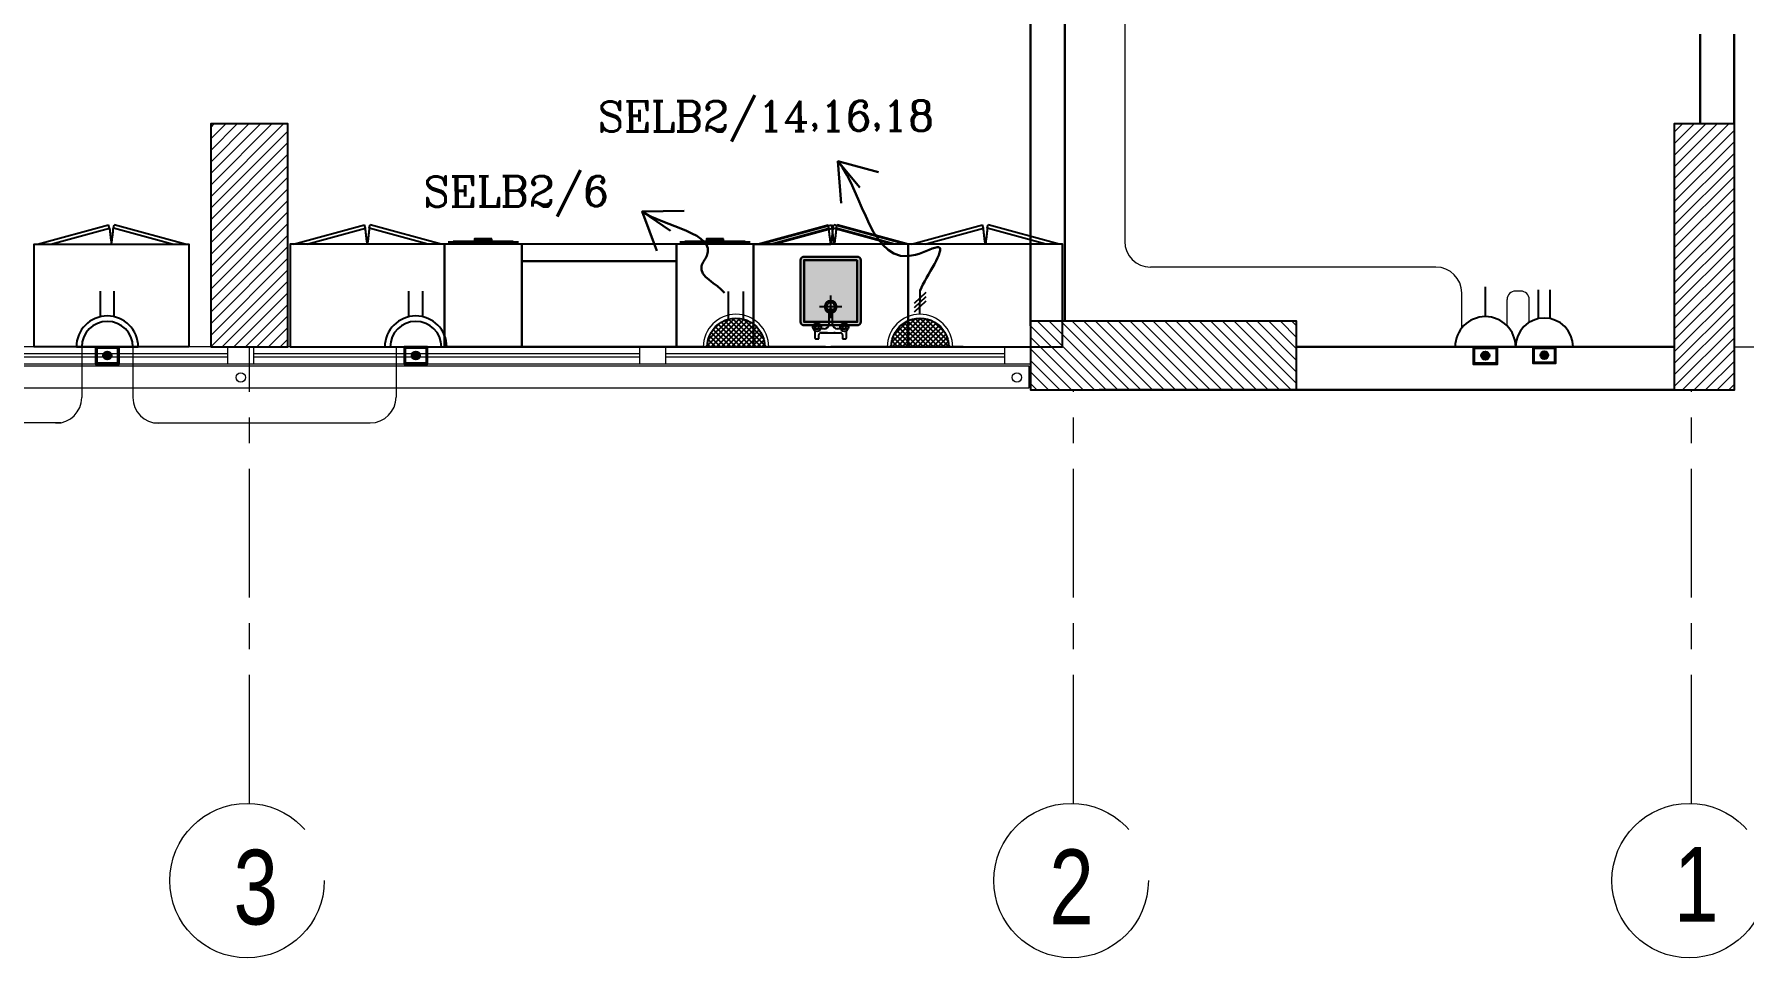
# Model space of a CAD drawing. Extents: x 1315 to 1416, y 473 to 837.
# Drawn here: x 1372.43 to 1382.39, y 704.2 to 709.59 of the extents above; entities that cross this region are included whole.
import ezdxf

# ---------------------------------------------------------------- set-up
doc = ezdxf.new("R2010")
doc.units = 0
doc.header["$MEASUREMENT"] = 0
for name, pattern in [('ACAD_ISO02W100', [15, 12, -3]), ('CENTERX2', [4, 2.5, -0.5, 0.5, -0.5]), ('DASHED', [19.05, 12.7, -6.35]), ('DASHED2', [0.375, 0.25, -0.125])]:
    doc.linetypes.add(name, pattern=pattern)
doc.layers.get('0').update_dxf_attribs({"color": 252, "linetype": 'CONTINUOUS', "lineweight": 30})
for name, color, linetype in [('-FUR', 252, 'CONTINUOUS'), ('E-SOCKETS', 6, 'CONTINUOUS'), ('POWER', 1, 'CONTINUOUS'), ('SAN', 252, 'CONTINUOUS'), ('WIRING', 4, 'CONTINUOUS')]:
    doc.layers.add(name, color=color, linetype=linetype)
for name, color, linetype, lineweight in [('axis', 252, 'CENTERX2', 5), ('Column', 252, 'CONTINUOUS', 25), ('elev', 252, 'CONTINUOUS', 9), ('Elevation', 252, 'CONTINUOUS', 18), ('hatch', 252, 'CONTINUOUS', 9), ('Socket', 3, 'CONTINUOUS', 15), ('txt in circle', 252, 'CONTINUOUS', 13), ('Wall', 252, 'CONTINUOUS', 30), ('WINDOW', 252, 'CONTINUOUS', 5), ('WIRRING', 3, 'CONTINUOUS', 5)]:
    doc.layers.add(name, color=color, linetype=linetype, lineweight=lineweight)
doc.styles.add('ARIAL', font='arial.ttf')
doc.styles.add('E80', font='romanc.shx')
doc.styles.add('SOSA2', font='SOSA.shx', dxfattribs={"width": 0.8})
doc.dimstyles.new('DIM-100-IN', dxfattribs={"dimtxt": 0.22, "dimasz": 0.1, "dimexe": 0.15, "dimexo": 0.15, "dimgap": 0, "dimtad": 0, "dimrnd": 0.05, "dimzin": 1, "dimdsep": 46, "dimtxsty": 'ARIAL', "dimblk": 'DOT', "dimcen": 0.2, "dimclrd": 256, "dimclre": 256, "dimclrt": 23, "dimadec": 0, "dimazin": 0, "dimtfac": 1, "dimtmove": 2, "dimatfit": 2, "dimldrblk": 'OPEN90', "dimfxl": 0.15, "dimfxlon": 1, "dimtolj": 1, "dimtzin": 0, "dimlwe": -1, "dimarcsym": 0})
pattern_1 = [(45, (1560.84348, 393.44245), (-0.0336759605, 0.0336759605), [])]

# ---------------------------------------------------------------- blocks, each defined once
blk = doc.blocks.new('A$C11ED6BD5')
at = {"layer": 'axis', "color": 0, "ltscale": 0.3}
for p, q in [((-8.65, -2.4111), (-8.65, 0.25)), ((0, 0.25), (3.2217, 0.25)), ((-3.85, -2.4111), (-3.85, 0)), ((-0.25, -2.4111), (-0.25, 0))]:
    blk.add_line(p, q, dxfattribs=at)
at = {"layer": 'axis', "color": 0}
for centre in [(-8.6634, -2.8609), (-3.8634, -2.8609), (-0.2634, -2.8609)]:
    blk.add_circle(centre, 0.45, dxfattribs=at)
at = {"layer": 'txt in circle', "color": 0, "ltscale": 0.01, "char_height": 0.4355, "attachment_point": 5, "style": 'SOSA2'}
for s, insert in [('3', (-8.6127, -2.9019)), ('2', (-3.8605, -2.897)), ('1', (-0.2221, -2.8831))]:
    blk.add_mtext(s, dxfattribs=dict(at, insert=insert))
blk = doc.blocks.new('5')
at = {"layer": '-FUR', "linetype": 'ACAD_ISO02W100'}
for p, q in [((41999.7885, -66320.4478), (42000.6885, -66320.4478)), ((41999.8085, -66321.0478), (42000.2221, -66321.1587)), ((41999.8858, -66321.0478), (42000.2273, -66321.1393)), ((42000.5913, -66321.0478), (42000.2498, -66321.1393)), ((42000.6685, -66321.0478), (42000.255, -66321.1587)), ((42000.2273, -66321.1393), (42000.2221, -66321.1587)), ((42000.2498, -66321.1393), (42000.255, -66321.1587))]:
    blk.add_line(p, q, dxfattribs=at)
at = {"layer": '-FUR'}
blk.add_lwpolyline([(41999.7885, -66320.4478), (42000.6885, -66320.4478), (42000.6885, -66321.0478), (41999.7885, -66321.0478)], close=True, dxfattribs=at)
at = {"layer": '-FUR', "linetype": 'ACAD_ISO02W100'}
for centre, start, end in [((42001.7538, -66321.2808), 171.26112, 174.70691), ((41998.7233, -66321.2808), 5.29309, 8.73888)]:
    blk.add_arc(centre, 1.5331, start, end, dxfattribs=at)
blk = doc.blocks.new('3')
at = {"layer": '-FUR', "linetype": 'ACAD_ISO02W100'}
blk.add_line((41990.0194, -66320.4802), (41990.4694, -66320.4802), dxfattribs=at)
at = {"layer": '-FUR'}
for p, q in [((41990.0394, -66321.0902), (41990.4494, -66321.0902)), ((41990.0694, -66321.0952), (41990.4194, -66321.0952))]:
    blk.add_line(p, q, dxfattribs=at)
blk.add_lwpolyline([(41990.0194, -66321.0802), (41990.4694, -66321.0802), (41990.4694, -66320.4802), (41990.0194, -66320.4802)], close=True, dxfattribs=at)
at = {"layer": '-FUR', "color": 1}
blk.add_lwpolyline([(41990.1944, -66321.1102), (41990.2944, -66321.1102), (41990.2944, -66321.1002), (41990.1944, -66321.1002)], close=True, dxfattribs=at)
blk = doc.blocks.new('ba7es')
at = {"layer": '-FUR', "linetype": 'ACAD_ISO02W100'}
blk.add_line((1323.8895, 576.6578), (1322.9895, 576.6578), dxfattribs=at)
for p, q in [((1323.8895, 577.2578), (1322.9895, 577.2578)), ((1322.9895, 577.2578), (1322.9895, 576.6578)), ((1323.8895, 576.6578), (1323.8895, 577.2578)), ((1322.9895, 576.6578), (1322.9895, 576.7578)), ((1322.9895, 576.7578), (1323.8895, 576.7578))]:
    blk.add_line(p, q)
blk = doc.blocks.new('YY5Y5')
at = {"layer": 'SAN', "color": 1}
for p, q in [((434.16, 537.56), (433.7, 538.02)), ((434.16, 536.15), (433.7, 535.69)), ((433.83, 542.04), (433.83, 538.56)), ((435.73, 542.41), (434.2, 542.41)), ((435.58, 537.56), (436.04, 538.02)), ((435.58, 536.15), (436.04, 535.69)), ((435.73, 540.55), (435.73, 542.41)), ((436.72, 537.65), (438.25, 537.65)), ((446.18, 539.55), (436.73, 539.55)), ((440.5, 535.4), (440.5, 528.74)), ((442.4, 528.74), (442.4, 535.4)), ((443.04, 539.55), (446.16, 539.55)), ((444.65, 537.65), (446.18, 537.65)), ((447.32, 537.56), (446.86, 538.02)), ((447.32, 536.15), (446.86, 535.69)), ((447.16, 542.41), (447.16, 540.55)), ((448.69, 542.41), (447.16, 542.41)), ((448.74, 537.56), (449.2, 538.02)), ((448.74, 536.15), (449.2, 535.69)), ((449.07, 538.56), (449.07, 542.04)), ((440.87, 528.36), (442.03, 528.36))]:
    blk.add_line(p, q, dxfattribs=at)
at = {"layer": 'SAN', "color": 1, "linetype": 'Continuous'}
blk.add_line((439.23, 539.55), (439.86, 539.55), dxfattribs=at)
at = {"layer": 'SAN', "color": 2, "linetype": 'DASHED'}
for points in [[(436.06, 527.03), (446.84, 527.03)], [(441.45, 532.42), (441.45, 521.63)]]:
    blk.add_lwpolyline(points, dxfattribs=at)
at = {"layer": 'SAN', "color": 1}
for centre, radius in [((434.87, 536.85), 2), ((434.87, 536.85), 1), ((434.87, 536.85), 0.8), ((448.03, 536.85), 2), ((448.03, 536.85), 1), ((448.03, 536.85), 0.8)]:
    blk.add_circle(centre, radius, dxfattribs=at)
for centre, radius, start, end in [((434.2, 542.04), 0.375, 90, 180), ((436.73, 540.55), 1, 180, 270), ((438.25, 535.4), 2.25, 0, 90), ((444.65, 535.4), 2.25, 90, 180), ((446.16, 540.55), 1, 270, 0), ((448.69, 542.04), 0.375, 0, 90), ((441.45, 527.03), 2.86, 109.43194, 70.56806), ((441.45, 527.03), 2.08, 117.27647, 62.72353), ((440.87, 528.74), 0.375, 180, 270), ((442.03, 528.74), 0.375, 270, 360)]:
    blk.add_arc(centre, radius, start, end, dxfattribs=at)
blk = doc.blocks.new('fd')
at = {"layer": '-FUR'}
h = blk.add_hatch(color=254, dxfattribs=at)
h.paths.add_polyline_path([(1322.6636, 576.6994), (1322.3536, 576.6994), (1322.3536, 577.0594), (1322.6636, 577.0594)], flags=16)
edge = h.paths.add_edge_path()
edge.add_line((1322.6636, 576.6794), (1322.3536, 576.6794))
edge.add_arc((1322.3536, 576.6994), 0.02, 180, 270, ccw=False)
edge.add_line((1322.3336, 576.6994), (1322.3336, 577.0594))
edge.add_arc((1322.3536, 577.0594), 0.02, 90, 180, ccw=False)
edge.add_line((1322.3536, 577.0794), (1322.6636, 577.0794))
edge.add_arc((1322.6636, 577.0594), 0.02, 0, 90, ccw=False)
edge.add_line((1322.6836, 577.0594), (1322.6836, 576.6994))
edge.add_arc((1322.6636, 576.6994), 0.02, -90, 0, ccw=False)
blk.add_hatch(color=253, dxfattribs=at).paths.add_polyline_path([(1322.6636, 577.0594), (1322.6636, 576.6994), (1322.3536, 576.6994), (1322.3536, 577.0594)])
h = blk.add_hatch(color=251, dxfattribs=at)
h.paths.add_polyline_path([(1322.6337, 577.0294), (1322.6636, 577.0594), (1322.6636, 576.6994), (1322.6336, 576.7294)])
h.paths.add_polyline_path([(1322.6336, 576.7294), (1322.6636, 576.6994), (1322.3536, 576.6994), (1322.3836, 576.7294)])
h = blk.add_hatch(color=252, dxfattribs=at)
h.paths.add_polyline_path([(1322.3836, 577.0294), (1322.3536, 577.0594), (1322.6636, 577.0594), (1322.6337, 577.0294)])
h.paths.add_polyline_path([(1322.3836, 576.7294), (1322.3536, 576.6994), (1322.3536, 577.0594), (1322.3836, 577.0294)])
for p, q in [((1322.4784, 577.2056), (1322.0597, 577.2056)), ((1322.4784, 577.2056), (1322.9597, 577.2056)), ((1322.0597, 576.6056), (1322.5097, 576.6056)), ((1322.9597, 576.6056), (1322.5097, 576.6056))]:
    blk.add_line(p, q, dxfattribs=at)
at = {"layer": '-FUR', "linetype": 'ACAD_ISO02W100'}
for p, q in [((1322.0597, 577.2056), (1322.5097, 577.2056)), ((1322.9597, 577.2056), (1322.5097, 577.2056)), ((1322.0997, 576.6056), (1322.5133, 576.4948)), ((1322.177, 576.6056), (1322.5185, 576.5141)), ((1322.8824, 576.6056), (1322.541, 576.5141)), ((1322.9597, 576.6056), (1322.5462, 576.4948)), ((1322.5185, 576.5141), (1322.5133, 576.4948)), ((1322.541, 576.5141), (1322.5462, 576.4948))]:
    blk.add_line(p, q, dxfattribs=at)
for centre, start, end in [((1324.045, 576.3727), 171.26112, 174.70691), ((1321.0144, 576.3727), 5.29309, 8.73888)]:
    blk.add_arc(centre, 1.5331, start, end, dxfattribs=at)
for p, q in [((1322.0597, 577.2056), (1322.0597, 576.6056)), ((1322.9597, 577.2056), (1322.9597, 576.6056))]:
    blk.add_line(p, q)
blk.add_lwpolyline([(1322.6636, 576.6794), (1322.3536, 576.6794, -0.414214), (1322.3336, 576.6994), (1322.3336, 577.0594, -0.414214), (1322.3536, 577.0794), (1322.6636, 577.0794, -0.414214), (1322.6836, 577.0594), (1322.6836, 576.6994, -0.414214)], format="xyb", close=True)
blk.add_lwpolyline([(1322.6636, 576.6794), (1322.3536, 576.6794, -0.414214), (1322.3336, 576.6994), (1322.3336, 577.0594, -0.414214), (1322.3536, 577.0794), (1322.6636, 577.0794, -0.414214), (1322.6836, 577.0594), (1322.6836, 576.6994, -0.414214)], format="xyb", close=True)
blk.add_lwpolyline([(1322.6636, 576.6994), (1322.3536, 576.6994), (1322.3536, 577.0594), (1322.6636, 577.0594)], close=True)
at = {"extrusion": (0, 0, -1), "xscale": 0.0121000000000322, "yscale": 0.0121000000000322, "zscale": -0.0121}
blk.add_blockref('YY5Y5', (-1327.8502, 570.5947), dxfattribs=at)
blk = doc.blocks.new('juy')
blk.add_line((1322.9597, 577.2056), (1322.9597, 576.6056))
blk.add_blockref('fd', (0, 0))
blk = doc.blocks.new('LAB1')
h = blk.add_hatch(color=256)
h.set_gradient(color1=(255, 191, 127), color2=(255, 181, 107), one_color=1, tint=0.71)
h.paths.add_polyline_path([(998.3215, 470.2735), (998.0115, 470.2735), (998.0115, 469.9135), (998.3215, 469.9135)], flags=0)
edge = h.paths.add_edge_path(flags=17)
edge.add_line((998.3215, 470.2935), (998.0115, 470.2935))
edge.add_arc((998.0115, 470.2735), 0.02, 90, 180)
edge.add_line((997.9915, 470.2735), (997.9915, 469.9135))
edge.add_arc((998.0115, 469.9135), 0.02, 180, 270)
edge.add_line((998.0115, 469.8935), (998.3215, 469.8935))
edge.add_arc((998.3215, 469.9135), 0.02, 270, 360)
edge.add_line((998.3415, 469.9135), (998.3415, 470.2735))
edge.add_arc((998.3215, 470.2735), 0.02, 360, 450)
edge = h.paths.add_edge_path(flags=0)
edge.add_line((998.155, 469.9805), (998.155, 469.8999))
edge = h.paths.add_edge_path(flags=0)
edge.add_line((998.1781, 469.8999), (998.1781, 469.9805))
edge = h.paths.add_edge_path(flags=0)
edge.add_line((998.1665, 469.9359), (998.1665, 470.0664))
edge = h.paths.add_edge_path(flags=0)
edge.add_line((998.2318, 470.0012), (998.1013, 470.0012))
edge = h.paths.add_edge_path(flags=0)
edge.add_arc((998.1665, 470.0012), 0.0346, -70.56806, 250.56806, ccw=False)
edge = h.paths.add_edge_path(flags=0)
edge.add_arc((998.1665, 470.0012), 0.0251, -62.72353, 242.72353, ccw=False)
edge = h.paths.add_edge_path(flags=0)
edge.add_arc((998.1596, 469.9805), 0.00454, 90, 180, ccw=False)
edge = h.paths.add_edge_path(flags=0)
edge.add_arc((998.1735, 469.9805), 0.00454, 0, 90, ccw=False)
edge = h.paths.add_edge_path(flags=0)
edge.add_line((998.1735, 469.985), (998.1596, 469.985))
edge = h.paths.add_edge_path(flags=16)
edge.add_arc((998.0869, 469.8823), 0.0121, 0, 360, ccw=False)
edge = h.paths.add_edge_path(flags=16)
edge.add_line((998.2376, 469.8908), (998.2321, 469.8964))
edge = h.paths.add_edge_path(flags=16)
edge.add_line((998.2547, 469.8908), (998.2603, 469.8964))
edge = h.paths.add_edge_path(flags=16)
edge.add_line((998.0784, 469.8908), (998.0728, 469.8964))
edge = h.paths.add_edge_path(flags=16)
edge.add_line((998.0955, 469.8908), (998.101, 469.8964))
h = blk.add_hatch(color=256)
h.set_gradient(color1=(255, 191, 127), color2=(255, 181, 107), one_color=1, tint=0.71)
edge = h.paths.add_edge_path(flags=17)
edge.add_line((998.3215, 470.2935), (998.0115, 470.2935))
edge.add_arc((998.0115, 470.2735), 0.02, 90, 180)
edge.add_line((997.9915, 470.2735), (997.9915, 469.9135))
edge.add_arc((998.0115, 469.9135), 0.02, 180, 270)
edge.add_line((998.0115, 469.8935), (998.3215, 469.8935))
edge.add_arc((998.3215, 469.9135), 0.02, 270, 360)
edge.add_line((998.3415, 469.9135), (998.3415, 470.2735))
edge.add_arc((998.3215, 470.2735), 0.02, 360, 450)
h.paths.add_polyline_path([(998.3215, 470.2735), (998.0115, 470.2735), (998.0115, 469.9135), (998.3215, 469.9135)], flags=0)
edge = h.paths.add_edge_path(flags=0)
edge.add_line((998.155, 469.9805), (998.155, 469.8999))
edge = h.paths.add_edge_path(flags=0)
edge.add_line((998.1781, 469.8999), (998.1781, 469.9805))
edge = h.paths.add_edge_path(flags=0)
edge.add_line((998.1665, 469.9359), (998.1665, 470.0664))
edge = h.paths.add_edge_path(flags=0)
edge.add_line((998.2318, 470.0012), (998.1013, 470.0012))
edge = h.paths.add_edge_path(flags=0)
edge.add_arc((998.1665, 470.0012), 0.0346, -70.56806, 250.56806, ccw=False)
edge = h.paths.add_edge_path(flags=0)
edge.add_arc((998.1665, 470.0012), 0.0251, -62.72353, 242.72353, ccw=False)
edge = h.paths.add_edge_path(flags=0)
edge.add_arc((998.1596, 469.9805), 0.00454, 90, 180, ccw=False)
edge = h.paths.add_edge_path(flags=0)
edge.add_arc((998.1735, 469.9805), 0.00454, 0, 90, ccw=False)
edge = h.paths.add_edge_path(flags=0)
edge.add_line((998.1735, 469.985), (998.1596, 469.985))
edge = h.paths.add_edge_path(flags=16)
edge.add_arc((998.0869, 469.8823), 0.0121, 0, 360, ccw=False)
edge = h.paths.add_edge_path(flags=16)
edge.add_line((998.2376, 469.8908), (998.2321, 469.8964))
edge = h.paths.add_edge_path(flags=16)
edge.add_line((998.2547, 469.8908), (998.2603, 469.8964))
edge = h.paths.add_edge_path(flags=16)
edge.add_line((998.0784, 469.8908), (998.0728, 469.8964))
edge = h.paths.add_edge_path(flags=16)
edge.add_line((998.0955, 469.8908), (998.101, 469.8964))
h = blk.add_hatch(color=256)
h.set_gradient(color1=(255, 191, 127), color2=(255, 181, 107), one_color=1, tint=0.71)
edge = h.paths.add_edge_path(flags=16)
edge.add_line((998.3215, 470.2935), (998.0115, 470.2935))
edge.add_arc((998.0115, 470.2735), 0.02, 90, 180)
edge.add_line((997.9915, 470.2735), (997.9915, 469.9135))
edge.add_arc((998.0115, 469.9135), 0.02, 180, 270)
edge.add_line((998.0115, 469.8935), (998.3215, 469.8935))
edge.add_arc((998.3215, 469.9135), 0.02, 270, 360)
edge.add_line((998.3415, 469.9135), (998.3415, 470.2735))
edge.add_arc((998.3215, 470.2735), 0.02, 360, 450)
edge = h.paths.add_edge_path()
edge.add_arc((998.0869, 469.8823), 0.0242, 0, 360, ccw=False)
edge = h.paths.add_edge_path(flags=16)
edge.add_arc((998.0869, 469.8823), 0.0121, 0, 360, ccw=False)
edge = h.paths.add_edge_path(flags=16)
edge.add_arc((998.0869, 469.8823), 0.00968, 0, 360, ccw=False)
edge = h.paths.add_edge_path(flags=16)
edge.add_line((998.0784, 469.8908), (998.0728, 469.8964))
edge = h.paths.add_edge_path(flags=16)
edge.add_line((998.0784, 469.8737), (998.0728, 469.8682))
edge = h.paths.add_edge_path(flags=16)
edge.add_line((998.0955, 469.8908), (998.101, 469.8964))
edge = h.paths.add_edge_path(flags=16)
edge.add_line((998.0955, 469.8737), (998.101, 469.8682))
h = blk.add_hatch(color=256)
h.set_gradient(color1=(255, 191, 127), color2=(255, 181, 107), one_color=1, tint=0.71)
edge = h.paths.add_edge_path(flags=16)
edge.add_line((998.3215, 470.2935), (998.0115, 470.2935))
edge.add_arc((998.0115, 470.2735), 0.02, 90, 180)
edge.add_line((997.9915, 470.2735), (997.9915, 469.9135))
edge.add_arc((998.0115, 469.9135), 0.02, 180, 270)
edge.add_line((998.0115, 469.8935), (998.3215, 469.8935))
edge.add_arc((998.3215, 469.9135), 0.02, 270, 360)
edge.add_line((998.3415, 469.9135), (998.3415, 470.2735))
edge.add_arc((998.3215, 470.2735), 0.02, 360, 450)
edge = h.paths.add_edge_path()
edge.add_arc((998.2462, 469.8823), 0.0242, 0, 360, ccw=False)
edge = h.paths.add_edge_path(flags=16)
edge.add_arc((998.2462, 469.8823), 0.0121, 0, 360, ccw=False)
edge = h.paths.add_edge_path(flags=16)
edge.add_arc((998.2462, 469.8823), 0.00968, 0, 360, ccw=False)
edge = h.paths.add_edge_path(flags=16)
edge.add_line((998.2376, 469.8908), (998.2321, 469.8964))
edge = h.paths.add_edge_path(flags=16)
edge.add_line((998.2376, 469.8737), (998.2321, 469.8682))
edge = h.paths.add_edge_path(flags=16)
edge.add_line((998.2547, 469.8908), (998.2603, 469.8964))
edge = h.paths.add_edge_path(flags=16)
edge.add_line((998.2547, 469.8737), (998.2603, 469.8682))
h = blk.add_hatch(color=256)
h.set_gradient(color1=(255, 191, 127), color2=(255, 181, 107), one_color=1, tint=0.71)
edge = h.paths.add_edge_path(flags=16)
edge.add_line((998.3215, 470.2935), (998.0115, 470.2935))
edge.add_arc((998.0115, 470.2735), 0.02, 90, 180)
edge.add_line((997.9915, 470.2735), (997.9915, 469.9135))
edge.add_arc((998.0115, 469.9135), 0.02, 180, 270)
edge.add_line((998.0115, 469.8935), (998.3215, 469.8935))
edge.add_arc((998.3215, 469.9135), 0.02, 270, 360)
edge.add_line((998.3415, 469.9135), (998.3415, 470.2735))
edge.add_arc((998.3215, 470.2735), 0.02, 360, 450)
edge = h.paths.add_edge_path(flags=0)
edge.add_line((998.155, 469.9805), (998.155, 469.8999))
edge = h.paths.add_edge_path()
edge.add_arc((998.1278, 469.8999), 0.0272, 270, 360, ccw=False)
h = blk.add_hatch(color=256)
h.set_gradient(color1=(255, 191, 127), color2=(255, 181, 107), one_color=1, tint=0.71)
edge = h.paths.add_edge_path(flags=16)
edge.add_line((998.3215, 470.2935), (998.0115, 470.2935))
edge.add_arc((998.0115, 470.2735), 0.02, 90, 180)
edge.add_line((997.9915, 470.2735), (997.9915, 469.9135))
edge.add_arc((998.0115, 469.9135), 0.02, 180, 270)
edge.add_line((998.0115, 469.8935), (998.3215, 469.8935))
edge.add_arc((998.3215, 469.9135), 0.02, 270, 360)
edge.add_line((998.3415, 469.9135), (998.3415, 470.2735))
edge.add_arc((998.3215, 470.2735), 0.02, 360, 450)
edge = h.paths.add_edge_path(flags=0)
edge.add_line((998.1781, 469.8999), (998.1781, 469.9805))
edge = h.paths.add_edge_path()
edge.add_arc((998.2053, 469.8999), 0.0272, 180, 270, ccw=False)
h = blk.add_hatch(color=256)
h.set_gradient(color1=(255, 191, 127), color2=(255, 181, 107), one_color=1, tint=0.71)
edge = h.paths.add_edge_path(flags=16)
edge.add_line((998.3215, 470.2935), (998.0115, 470.2935))
edge.add_arc((998.0115, 470.2735), 0.02, 90, 180)
edge.add_line((997.9915, 470.2735), (997.9915, 469.9135))
edge.add_arc((998.0115, 469.9135), 0.02, 180, 270)
edge.add_line((998.0115, 469.8935), (998.3215, 469.8935))
edge.add_arc((998.3215, 469.9135), 0.02, 270, 360)
edge.add_line((998.3415, 469.9135), (998.3415, 470.2735))
edge.add_arc((998.3215, 470.2735), 0.02, 360, 450)
h.paths.add_polyline_path([(998.3215, 470.2735), (998.0115, 470.2735), (998.0115, 469.9135), (998.3215, 469.9135)], flags=0)
edge = h.paths.add_edge_path(flags=17)
edge.add_line((998.3215, 470.2935), (998.0115, 470.2935))
edge.add_arc((998.0115, 470.2735), 0.02, 90, 180)
edge.add_line((997.9915, 470.2735), (997.9915, 469.9135))
edge.add_arc((998.0115, 469.9135), 0.02, 180, 270)
edge.add_line((998.0115, 469.8935), (998.3215, 469.8935))
edge.add_arc((998.3215, 469.9135), 0.02, 270, 360)
edge.add_line((998.3415, 469.9135), (998.3415, 470.2735))
edge.add_arc((998.3215, 470.2735), 0.02, 360, 450)
edge = h.paths.add_edge_path(flags=0)
edge.add_line((998.155, 469.9805), (998.155, 469.8999))
edge = h.paths.add_edge_path(flags=0)
edge.add_line((998.1781, 469.8999), (998.1781, 469.9805))
edge = h.paths.add_edge_path(flags=0)
edge.add_line((998.1665, 469.9359), (998.1665, 470.0664))
edge = h.paths.add_edge_path(flags=0)
edge.add_line((998.2318, 470.0012), (998.1013, 470.0012))
edge = h.paths.add_edge_path(flags=0)
edge.add_arc((998.1665, 470.0012), 0.0346, -70.56806, 250.56806, ccw=False)
edge = h.paths.add_edge_path(flags=0)
edge.add_arc((998.1665, 470.0012), 0.0251, -62.72353, 242.72353, ccw=False)
edge = h.paths.add_edge_path(flags=0)
edge.add_arc((998.1596, 469.9805), 0.00454, 90, 180, ccw=False)
edge = h.paths.add_edge_path(flags=0)
edge.add_arc((998.1735, 469.9805), 0.00454, 0, 90, ccw=False)
edge = h.paths.add_edge_path(flags=0)
edge.add_line((998.1735, 469.985), (998.1596, 469.985))
edge = h.paths.add_edge_path(flags=16)
edge.add_arc((998.2462, 469.8823), 0.0121, 0, 360, ccw=False)
edge = h.paths.add_edge_path(flags=16)
edge.add_arc((998.0869, 469.8823), 0.0121, 0, 360, ccw=False)
edge = h.paths.add_edge_path(flags=16)
edge.add_line((998.2376, 469.8908), (998.2321, 469.8964))
edge = h.paths.add_edge_path(flags=16)
edge.add_line((998.2547, 469.8908), (998.2603, 469.8964))
edge = h.paths.add_edge_path(flags=16)
edge.add_line((998.0784, 469.8908), (998.0728, 469.8964))
edge = h.paths.add_edge_path(flags=16)
edge.add_line((998.0955, 469.8908), (998.101, 469.8964))
for name, p, rotation in [('5', (42994.2157, -65850.6805), 179.999999999975), ('3', (42986.387, -65850.7129), 180), ('3', (42987.737, -65850.7129), 180)]:
    blk.add_blockref(name, p, dxfattribs=dict(rotation=rotation))
at = {"xscale": -1, "rotation": 180}
for name, p in [('5', (-41004.7709, -65850.6805)), ('5', (-41002.0709, -65850.6805)), ('juy', (-324.3421, 1046.9729)), ('5', (-41001.1709, -65850.6805)), ('ba7es', (-326.6219, 1047.0251))]:
    blk.add_blockref(name, p, dxfattribs=at)
blk = doc.blocks.new('220v outlet')
at = {"layer": 'E-SOCKETS'}
blk.add_hatch(color=2, dxfattribs=at).paths.add_polyline_path([(100.561, -42.975, 1), (100.464, -42.975, 1)])
at = {"layer": 'E-SOCKETS', "color": 2}
for p, q in [((100.512, -42.52), (100.512, -42.175)), ((100.866, -42.874), (100.159, -42.874)), ((100.866, -42.874), (100.159, -42.874))]:
    blk.add_line(p, q, dxfattribs=at)
for points in [[(100.374, -42.874), (100.651, -42.874), (100.651, -43.077), (100.374, -43.077)], [(100.387, -42.887), (100.638, -42.887), (100.638, -43.063), (100.387, -43.063)]]:
    blk.add_lwpolyline(points, close=True, dxfattribs=at)
blk.add_circle((100.512, -42.975), 0.0484, dxfattribs=at)
blk.add_arc((100.512, -42.874), 0.353, 0, 180, dxfattribs=at)
blk = doc.blocks.new('DOPLEX SOCKET WP')
at = {"layer": 'E-SOCKETS'}
blk.add_hatch(color=2, dxfattribs=at).paths.add_polyline_path([(48.2533, -124.2906, -1), (48.301, -124.2906, -1)])
at = {"layer": 'E-SOCKETS', "color": 2}
for p, q in [((48.2373, -124.0647), (48.2373, -123.9156)), ((48.3173, -124.0647), (48.3173, -123.9156)), ((48.0968, -124.2406), (48.4575, -124.2406)), ((48.1027, -124.2406), (48.4515, -124.2406))]:
    blk.add_line(p, q, dxfattribs=at)
for points in [[(48.3454, -124.2406), (48.2089, -124.2406), (48.2089, -124.3406), (48.3454, -124.3406)], [(48.3388, -124.2471), (48.2154, -124.2471), (48.2154, -124.3341), (48.3388, -124.3341)]]:
    blk.add_lwpolyline(points, close=True, dxfattribs=at)
blk.add_circle((48.2771, -124.2906), 0.0239, dxfattribs=at)
at = {"layer": 'E-SOCKETS', "color": 7, "linetype": 'DASHED'}
blk.add_arc((48.2771, -124.2406), 0.1804, 0, 180, dxfattribs=at)
at = {"layer": 'E-SOCKETS', "color": 2}
blk.add_arc((48.2771, -124.2406), 0.1491, 0, 180, dxfattribs=at)
blk = doc.blocks.new('DOUBLEX POWER SOCKET')
at = {"layer": 'POWER', "ltscale": 0.05}
h = blk.add_hatch(dxfattribs=at)
h.set_pattern_fill('ANSI37', color=213, scale=0.000177778, angle=-90, style=0)
h.set_pattern_definition([(135, (-134.804893, -140.661473), (0.0117851071, 0.0117851071), []), (45, (-134.804893, -140.661473), (0.0117851071, -0.0117851071), [])])
edge = h.paths.add_edge_path()
edge.add_line((112.7598, -131.9321), (112.4931, -131.9321))
edge.add_ellipse((112.6264, -131.9321), major_axis=(0.1333, 0), ratio=1, start_angle=0.00923, end_angle=180.00923, ccw=False)
at = {"color": 7}
blk.add_arc((112.6264, -131.9321), 0.1515, 0, 180, dxfattribs=at)
at = {"layer": 'POWER', "color": 6}
for p, q in [((112.5918, -131.8033), (112.5918, -131.6747)), ((112.6611, -131.8033), (112.6611, -131.6747)), ((112.8264, -131.9321), (112.4264, -131.9321))]:
    blk.add_line(p, q, dxfattribs=at)
at = {"layer": 'POWER', "color": 6, "extrusion": (0, 0, -1)}
blk.add_ellipse((112.6264, -131.9321), major_axis=(0.1333, 0), ratio=1, start_param=3.141431, end_param=6.283024, dxfattribs=at)
blk = doc.blocks.new('INDUSTRIAL SOCKET 3PH')
at = {"layer": 'POWER', "ltscale": 0.05}
h = blk.add_hatch(dxfattribs=at)
h.set_pattern_fill('ANSI37', color=213, scale=0.00022374, style=0)
h.set_pattern_definition([(225, (63.929094, -429.509574), (-0.0148320304, 0.0148320304), []), (135, (63.929094, -429.509574), (0.0148320304, 0.0148320304), [])])
edge = h.paths.add_edge_path()
edge.add_line((52.9429, -117.9395), (52.9429, -118.2751))
edge.add_ellipse((52.9429, -118.1073), major_axis=(0, 0.1678), ratio=1, start_angle=0.00923, end_angle=180.00923, ccw=False)
at = {"color": 7}
blk.add_arc((52.9429, -118.1073), 0.1907, 90, 270, dxfattribs=at)
at = {"layer": 'POWER', "color": 6}
for p, q in [((52.9429, -117.8556), (52.9429, -118.359)), ((52.6876, -118.1383), (52.6233, -118.0719)), ((52.7131, -118.1384), (52.6488, -118.072)), ((52.7386, -118.1384), (52.6743, -118.0721)), ((52.7521, -118.1073), (52.6136, -118.107))]:
    blk.add_line(p, q, dxfattribs=at)
at = {"layer": 'POWER', "color": 6, "extrusion": (0, 0, -1)}
blk.add_ellipse((52.9429, -118.1073), major_axis=(0, 0.1678), ratio=1, start_param=3.141431, end_param=6.283024, dxfattribs=at)
blk = doc.blocks.new('_Dot')
at = {"color": 0, "linetype": 'ByBlock', "lineweight": -2}
blk.add_line((-0.5, 0), (-1, 0), dxfattribs=at)
at = {"color": 0, "linetype": 'ByBlock', "const_width": 0.5}
blk.add_lwpolyline([(-0.25, 0, 1), (0.25, 0, 1)], format="xyb", close=True, dxfattribs=at)
blk = doc.blocks.new('A$C14C34A6D')
at = {"layer": 'E-SOCKETS'}
blk.add_hatch(color=2, dxfattribs=at).paths.add_polyline_path([(0.047, -0.097, 1), (-0.047, -0.097, 1)])
at = {"layer": 'E-SOCKETS', "color": 2}
for p, q in [((-0.07, 0.333), (-0.07, 0.672)), ((0.07, 0.333), (0.07, 0.672)), ((0.34, 0), (-0.34, 0)), ((0.34, 0), (-0.34, 0))]:
    blk.add_line(p, q, dxfattribs=at)
for points in [[(-0.133, 0), (0.133, 0), (0.133, -0.195), (-0.133, -0.195)], [(-0.12, -0.013), (0.12, -0.013), (0.12, -0.182), (-0.12, -0.182)]]:
    blk.add_lwpolyline(points, close=True, dxfattribs=at)
blk.add_circle((0, -0.097), 0.0465, dxfattribs=at)
blk.add_arc((0, 0), 0.34, 0, 180, dxfattribs=at)

msp = doc.modelspace()

# ---------------------------------------------------------------- hatches: boundary and pattern name
at = {"layer": 'hatch'}
h = msp.add_hatch(dxfattribs=at)
h.set_pattern_fill('ANSI31', color=256, scale=0.015, style=0)
h.set_pattern_definition(pattern_1)
h.paths.add_polyline_path([(1373.4613, 707.7645), (1373.9113, 707.7645), (1373.9113, 709.0645), (1373.4613, 709.0645)])
h = msp.add_hatch(dxfattribs=at)
h.set_pattern_fill('ANSI31', color=256, scale=0.015, style=0)
h.set_pattern_definition(pattern_1)
h.paths.add_polyline_path([(1381.9863, 707.5145), (1382.3363, 707.5145), (1382.3363, 709.0645), (1381.9863, 709.0645)])
h = msp.add_hatch(dxfattribs=at)
h.set_pattern_fill('ANSI31', color=256, scale=0.015, angle=-90, style=0)
h.set_pattern_definition([(315, (1064.164256, 525.307355), (0.0336759605, 0.0336759605), [])])
h.paths.add_polyline_path([(1378.2363, 707.9145), (1378.2363, 707.5145), (1379.7863, 707.5145), (1379.7863, 707.9145)])

# ---------------------------------------------------------------- linework, layer by layer
at = {"layer": 'Column'}
for points in [[(1373.4613, 707.7645), (1373.9113, 707.7645), (1373.9113, 709.0645), (1373.4613, 709.0645)], [(1381.9863, 707.5145), (1382.3363, 707.5145), (1382.3363, 709.0645), (1381.9863, 709.0645)], [(1378.2363, 707.9145), (1378.2363, 707.5145), (1379.7863, 707.5145), (1379.7863, 707.9145)]]:
    msp.add_lwpolyline(points, close=True, dxfattribs=at)
at = {"layer": 'elev', "linetype": 'Continuous'}
for points in [[(1373.5613, 707.7645), (1373.7113, 707.7645), (1373.7113, 707.6645), (1373.5613, 707.6645)], [(1375.9613, 707.7645), (1376.1113, 707.7645), (1376.1113, 707.6645), (1375.9613, 707.6645)], [(1378.0863, 707.7645), (1378.2363, 707.7645), (1378.2363, 707.6645), (1378.0863, 707.6645)]]:
    msp.add_lwpolyline(points, close=True, dxfattribs=at)
at = {"layer": 'Elevation'}
msp.add_lwpolyline([(1371.5363, 707.6545), (1378.2263, 707.6545), (1378.2263, 707.5245), (1371.5363, 707.5245)], close=True, dxfattribs=at)
for centre in [(1373.6363, 707.5866), (1378.1571, 707.5866)]:
    msp.add_circle(centre, 0.0273, dxfattribs=at)
at = {"layer": 'Wall', "linetype": 'Continuous'}
for p, q in [((1378.2363, 710.9145), (1378.2363, 707.8884)), ((1382.1363, 709.5877), (1382.1363, 709.0645)), ((1382.1363, 709.5877), (1382.1363, 709.0645)), ((1382.1363, 709.5877), (1382.1363, 709.0645)), ((1382.3351, 709.5877), (1382.3351, 709.0645)), ((1381.9863, 707.7645), (1379.7863, 707.7645)), ((1381.9863, 707.5145), (1378.6363, 707.5145))]:
    msp.add_line(p, q, dxfattribs=at)
msp.add_lwpolyline([(1378.4363, 710.9145), (1378.4363, 707.9145)], dxfattribs=at)
at = {"layer": 'WINDOW', "linetype": 'Continuous'}
for p, q in [((1373.4613, 707.7645), (1371.6663, 707.7645)), ((1375.9613, 707.7645), (1373.7113, 707.7645)), ((1378.0863, 707.7645), (1376.1113, 707.7645)), ((1373.5613, 707.7245), (1371.6663, 707.7245)), ((1373.5613, 707.7045), (1371.6663, 707.7045)), ((1373.5613, 707.6645), (1371.6663, 707.6645)), ((1375.9613, 707.7245), (1373.7113, 707.7245)), ((1375.9613, 707.7045), (1373.7113, 707.7045)), ((1375.9613, 707.6645), (1373.7113, 707.6645)), ((1378.0863, 707.7245), (1376.1113, 707.7245)), ((1378.0863, 707.7045), (1376.1113, 707.7045)), ((1378.0863, 707.6645), (1376.1113, 707.6645))]:
    msp.add_line(p, q, dxfattribs=at)
at = {"layer": 'WIRRING', "color": 3}
for p, q in [((1378.7856, 710.2098), (1378.7856, 708.3797)), ((1380.7483, 707.875), (1380.7483, 708.0797)), ((1372.7099, 707.7645), (1372.7099, 707.4693)), ((1373.0081, 707.7645), (1373.0081, 707.4693)), ((1372.5881, 707.3219), (1369.3113, 707.3219)), ((1373.1298, 707.3219), (1374.3909, 707.3219))]:
    msp.add_line(p, q, dxfattribs=at)
at = {"layer": 'WIRRING', "linetype": 'Continuous'}
for p, q in [((1380.5983, 708.2297), (1378.9356, 708.2297)), ((1381.0915, 708.0901), (1381.0626, 708.0901)), ((1374.5409, 707.7683), (1374.5409, 707.4719))]:
    msp.add_line(p, q, dxfattribs=at)
at = {"layer": 'WIRRING'}
msp.add_line((1380.8863, 708.0794), (1380.8863, 708.0797), dxfattribs=at)
at = {"layer": 'WIRRING', "color": 3, "linetype": 'Continuous'}
for p, q in [((1381.0126, 707.8847), (1381.0126, 708.0401)), ((1381.1415, 707.9099), (1381.1415, 708.0401))]:
    msp.add_line(p, q, dxfattribs=at)
at = {"layer": 'WIRRING', "color": 3}
for centre, start, end in [((1378.9356, 708.3797), 180, 270), ((1380.5983, 708.0797), 0, 90), ((1372.5599, 707.4693), 270, 0), ((1373.1581, 707.4693), 180, 270), ((1374.3909, 707.4719), 270, 360)]:
    msp.add_arc(centre, 0.15, start, end, dxfattribs=at)
at = {"layer": 'WIRRING', "color": 3, "linetype": 'Continuous'}
for centre, start, end in [((1381.0626, 708.0401), 90, 180), ((1381.0915, 708.0401), 0, 90)]:
    msp.add_arc(centre, 0.05, start, end, dxfattribs=at)

# ---------------------------------------------------------------- block references
at = {"color": 3}
msp.add_blockref('LAB1', (378.906, 237.9972), dxfattribs=at)
at = {"layer": 'axis'}
msp.add_blockref('A$C11ED6BD5', (1382.3363, 707.5145), dxfattribs=at)
at = {"layer": 'Socket', "color": 3, "linetype": 'DASHED2', "xscale": 0.4950000000000046, "yscale": 0.4950000000000046, "zscale": 0.4950000000000046}
msp.add_blockref('A$C14C34A6D', (1381.2294, 707.7645), dxfattribs=at)
at = {"layer": 'WIRRING', "linetype": 'Continuous'}
for p in [(1324.5819, 832.0051), (1326.3788, 832.0051)]:
    msp.add_blockref('DOPLEX SOCKET WP', p, dxfattribs=at)
at = {"layer": 'WIRRING', "linetype": 'Continuous', "xscale": 1.258540144319567, "yscale": 1.258540144319567, "zscale": 1.258540144319567}
msp.add_blockref('DOUBLEX POWER SOCKET', (1234.7762, 873.8064), dxfattribs=at)
at = {"layer": 'WIRRING', "linetype": 'Continuous', "rotation": 270}
msp.add_blockref('INDUSTRIAL SOCKET 3PH', (1495.7, 760.7074), dxfattribs=at)
at = {"layer": 'WIRRING', "color": 3, "linetype": 'Continuous', "xscale": 0.5, "yscale": 0.5, "zscale": 0.5}
msp.add_blockref('220v outlet', (1330.6301, 729.2015), dxfattribs=at)

# ---------------------------------------------------------------- texts
at = {"layer": 'WIRING', "color": 7, "extrusion": (5.9614e-05, -0.021173, 0.999776), "style": 'E80'}
for s, p in [('SELB2/14,16,18', (1377.7077, 704.9833, -15.0058)), ('SELB2/6', (1376.691, 704.5503, -14.9211))]:
    msp.add_text(s, height=0.1764, dxfattribs=at).set_placement(p)

# ---------------------------------------------------------------- leaders
at = {"layer": 'WIRRING', "color": 6, "linetype": 'ByBlock', "path_type": 1}
for points in [[(1377.1147, 708.8473), (1377.5671, 708.3011), (1377.7024, 708.3457), (1377.593, 708.0937)], [(1375.975, 708.5543), (1376.3505, 708.2948), (1376.3196, 708.2355), (1376.4544, 708.0804)]]:
    msp.add_leader(points, dimstyle='DIM-100-IN', override={"dimasz": 0.2, "dimgap": 0.1, "dimtad": 0, "dimfxl": 1.25, "dimfxlon": 1}, dxfattribs=at)

doc.saveas('drawing.dxf')
